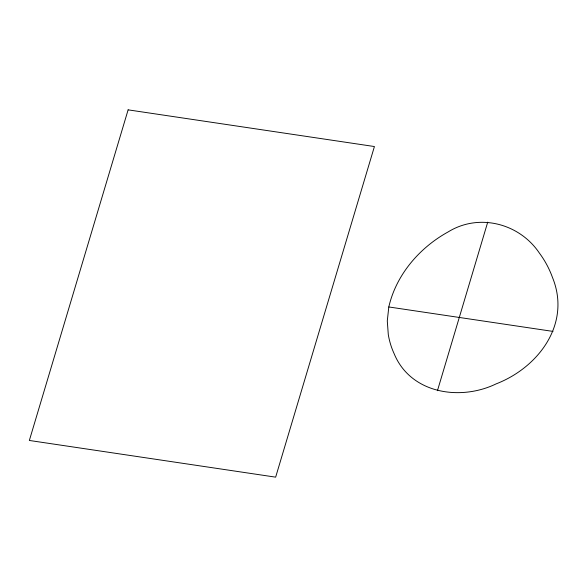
<?xml version="1.0" encoding="UTF-8"?>
<svg xmlns="http://www.w3.org/2000/svg" width="587" height="587" viewBox="0 0 587 587"><rect width="100%" height="100%" fill="white"/><g stroke="black" fill="none" stroke-linecap="round" stroke-linejoin="round"><path stroke-width="0.88" d="M388.807 306.957L387.288 320.928L388.293 334.583A98.33 85.152 -28.5 0 0 394.156 353.726C410.629 393.738 460.384 401.207 496.154 383.869C538.624 367.411 571.364 323.716 552.484 277.475A126.667 109.703 -28.5 0 0 539.321 252.99C519.429 223.42 479.08 212.861 448.263 231.85C419.646 247.567 396.152 274.716 388.807 306.957L553.005 331.413M437.447 390.707L487.724 222.15M128.12 109.85L29.35 440.463L275.648 477.15L374.418 146.537L128.12 109.85"/></g></svg>
